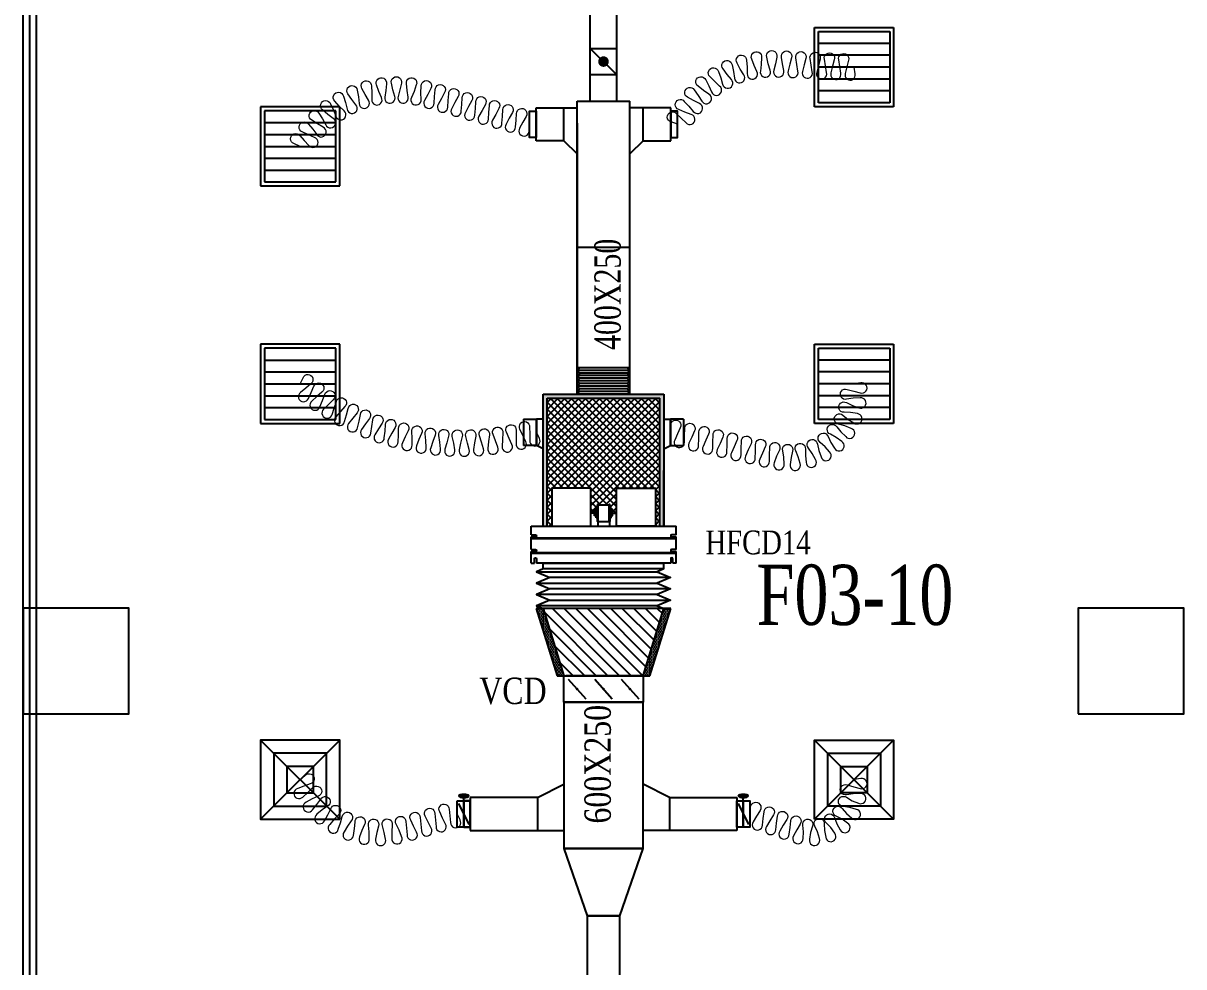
# Model space of a CAD drawing. Header units: metres. Extents: x 352651 to 1421851, y -87441 to -24441.
# Drawn here: x 567077 to 575877, y -66894 to -59742 of the extents above; entities that cross this region are included whole.
import ezdxf
from ezdxf.enums import TextEntityAlignment as Align

# ---------------------------------------------------------------- set-up
doc = ezdxf.new("R2010")
doc.units = ezdxf.units.M
doc.header["$LTSCALE"] = 300
doc.header["$MEASUREMENT"] = 0
doc.layers.get('0').update_dxf_attribs({"linetype": 'CONTINUOUS'})
for name, color, linetype in [('bat noi mem', 4, 'CONTINUOUS'), ('CUA', 8, 'CONTINUOUS'), ('CUAGIO', 2, 'CONTINUOUS'), ('KT', 1, 'CONTINUOUS'), ('thiet bi', 11, 'CONTINUOUS'), ('vach', 6, 'CONTINUOUS')]:
    doc.layers.add(name, color=color, linetype=linetype)
doc.layers.add('noi mem', color=5, linetype='BATTING', lineweight=0)
doc.styles.add('PHU', font='vntimeh.shx', dxfattribs={"width": 0.8})
doc.styles.add('ROMANS', font='romans.shx', dxfattribs={"width": 0.75, "bigfont": 'romancvn.shx'})
doc.linetypes.add('BATTING', pattern='A,0.0001,-0.1,[134,ltypeshp.shx,S=0.1,R=0,X=-0.1,Y=0],-0.2,[134,ltypeshp.shx,S=0.1,R=180,X=0.1,Y=0],-0.1', length=0.4001)
pattern_1 = [(180, (1127146.044, -6731.326), (-6.25, 12.5), [0, -12.5])]

# ---------------------------------------------------------------- blocks, each defined once
blk = doc.blocks.new('cot1')
at = {"layer": 'vach'}
blk.add_lwpolyline([(-400, -400), (400, -400), (400, 400), (-400, 400)], close=True, dxfattribs=at)
blk = doc.blocks.new('SAD')
at = {"layer": 'CUAGIO', "color": 8}
for p, q in [((-300, -300), (300, 300)), ((300, -300), (-300, 300))]:
    blk.add_line(p, q, dxfattribs=at)
at = {"layer": 'CUAGIO'}
blk.add_lwpolyline([(300, -300), (300, 300), (-300, 300), (-300, -300)], close=True, dxfattribs=at)
at = {"layer": 'CUAGIO', "color": 8}
for points in [[(200, -200), (200, 200), (-200, 200), (-200, -200)], [(100, -100), (100, 100), (-100, 100), (-100, -100)]]:
    blk.add_lwpolyline(points, close=True, dxfattribs=at)
blk = doc.blocks.new('SAG')
at = {"layer": 'CUAGIO'}
for p, q in [((-300, 300), (-300, -300)), ((300, 300), (-300, 300)), ((300, -300), (300, 300)), ((-300, -300), (300, -300))]:
    blk.add_line(p, q, dxfattribs=at)
at = {"layer": 'CUAGIO', "color": 8}
for p, q in [((-270, 270), (-270, -270)), ((270, 270), (-270, 270)), ((-180, -270), (-180, 270)), ((-90, -270), (-90, 270)), ((0, -270), (0, 270)), ((90, -270), (90, 270)), ((180, -270), (180, 270)), ((270, -270), (270, 270)), ((-270, -270), (270, -270))]:
    blk.add_line(p, q, dxfattribs=at)
blk = doc.blocks.new('1-van gio D200')
at = {"layer": 'CUAGIO'}
h = blk.add_hatch(dxfattribs=at)
h.set_pattern_fill('ANSI31', color=256, scale=100, style=0)
edge = h.paths.add_edge_path()
edge.add_ellipse((486127, -58494), major_axis=(-38.1, 0), ratio=0.310482, start_angle=0, end_angle=360, ccw=False)
for p, q in [((486167, -58437.3), (486087.1, -58277.5)), ((486127, -58257.4), (486127, -58494))]:
    blk.add_line(p, q, dxfattribs=at)
at = {"layer": 'CUAGIO', "const_width": 3}
for points in [[(486127, -58457.4), (486177, -58457.4), (486177, -58257.4), (486077, -58257.4), (486077, -58457.4), (486127, -58457.4)], [(486127, -58257.4), (486127, -58494)], [(486167, -58437.3), (486087.1, -58277.5)]]:
    blk.add_lwpolyline(points, dxfattribs=at)
at = {"layer": 'CUAGIO'}
blk.add_lwpolyline([(486177, -58457.4), (486077, -58457.4), (486077, -58257.4), (486177, -58257.4)], close=True, dxfattribs=at)
at = {"layer": 'CUAGIO', "const_width": 5.35}
blk.add_lwpolyline([(486130.7, -58357.4, -1), (486123.3, -58357.4, -1)], format="xyb", close=True, dxfattribs=at)
at = {"layer": 'CUAGIO', "extrusion": (0, 0, -1)}
blk.add_ellipse((486127, -58494), major_axis=(-38.1, 0), ratio=0.310482, start_param=-1.570796, end_param=4.712389, dxfattribs=at)

msp = doc.modelspace()

# ---------------------------------------------------------------- hatches: boundary and pattern name
at = {"layer": 'CUAGIO'}
h = msp.add_hatch(dxfattribs=at)
h.set_pattern_fill('DOTS', color=2, scale=200, style=0)
h.set_pattern_definition([(0, (-27059.61, -33015.909), (6.25, 12.5), [0, -12.5])])
h.paths.add_polyline_path([(571905.2, -62583.4), (571905.2, -63553.4), (571935.2, -63553.4), (571935.2, -62553.4), (571019.2, -62553.4), (571019.2, -63553.4), (571049.2, -63553.4), (571049.2, -62583.4)])
at = {"layer": 'CUAGIO', "ltscale": 1.5}
h = msp.add_hatch(dxfattribs=at)
h.set_pattern_fill('ANSI37', color=9, scale=300, style=0)
h.set_pattern_definition([(45, (20355.35, -2952.865), (-26.5165043, 26.5165043), []), (135, (20355.35, -2952.865), (-26.5165043, -26.5165043), [])])
h.paths.add_polyline_path([(571380.4, -63267.4), (571380.4, -63454.8), (571409.9, -63454.8), (571409.9, -63434.6), (571420.4, -63434.6), (571420.4, -63418.8), (571430.3, -63418.8), (571430.3, -63393.9, -1), (571436.8, -63391.8), (571519.1, -63391.8, -1), (571525.6, -63393.9), (571525.6, -63418.8), (571535.5, -63418.8), (571535.5, -63434.6), (571546, -63434.6), (571546, -63454.8), (571575.4, -63454.8), (571575.4, -63267.4), (571870.4, -63267.4), (571870.4, -63553.4), (571905.2, -63553.4), (571905.2, -62583.4), (571049.2, -62583.4), (571049.2, -63553.4), (571085.4, -63553.4), (571085.4, -63267.4)])
at = {"layer": 'CUAGIO'}
h = msp.add_hatch(dxfattribs=at)
h.set_pattern_fill('DOTS', color=2, scale=200, angle=180, style=0)
h.set_pattern_definition(pattern_1)
h.paths.add_polyline_path([(571177.2, -64688.4), (571124.9, -64688.4), (570966.9, -64178.4), (571019.2, -64178.4)])
h = msp.add_hatch(dxfattribs=at)
h.set_pattern_fill('ANSI31', color=2, scale=500, angle=180, style=0)
h.set_pattern_definition([(135, (1127146.044, -6731.326), (44.194174, 44.194174), [])])
h.paths.add_polyline_path([(571019.2, -64178.4), (571177.2, -64688.4), (571777.2, -64688.4), (571935.2, -64178.4)])
h = msp.add_hatch(dxfattribs=at)
h.set_pattern_fill('DOTS', color=2, scale=200, angle=180, style=0)
h.set_pattern_definition(pattern_1)
h.paths.add_polyline_path([(571829.6, -64688.4), (571777.2, -64688.4), (571935.2, -64178.4), (571987.6, -64178.4)])

# ---------------------------------------------------------------- linework, layer by layer
at = {"color": 2}
msp.add_line((571377.2, -59933), (571577.2, -59933), dxfattribs=at)
at = {"layer": 'bat noi mem'}
for p, q in [((571677.2, -62353.4), (571277.2, -62353.4)), ((571297.2, -62353.4), (571277.2, -62373.4)), ((571677.2, -62373.4), (571277.2, -62373.4)), ((571277.2, -62373.4), (571297.2, -62393.4)), ((571657.2, -62353.4), (571677.2, -62373.4)), ((571677.2, -62373.4), (571657.2, -62393.4)), ((571297.2, -62393.4), (571277.2, -62413.4)), ((571677.2, -62413.4), (571277.2, -62413.4)), ((571277.2, -62413.4), (571297.2, -62433.4)), ((571297.2, -62433.4), (571277.2, -62453.4)), ((571677.2, -62453.4), (571277.2, -62453.4)), ((571277.2, -62453.4), (571297.2, -62473.4)), ((571297.2, -62473.4), (571277.2, -62493.4)), ((571657.2, -62393.4), (571297.2, -62393.4)), ((571657.2, -62433.4), (571297.2, -62433.4)), ((571657.2, -62473.4), (571297.2, -62473.4)), ((571657.2, -62393.4), (571677.2, -62413.4)), ((571677.2, -62413.4), (571657.2, -62433.4)), ((571657.2, -62433.4), (571677.2, -62453.4)), ((571677.2, -62453.4), (571657.2, -62473.4)), ((571657.2, -62473.4), (571677.2, -62493.4)), ((571677.2, -62493.4), (571277.2, -62493.4)), ((571277.2, -62493.4), (571297.2, -62513.4)), ((571297.2, -62513.4), (571277.2, -62533.4)), ((571677.2, -62533.4), (571277.2, -62533.4)), ((571277.2, -62533.4), (571297.2, -62553.4)), ((571657.2, -62513.4), (571297.2, -62513.4)), ((571657.2, -62553.4), (571297.2, -62553.4)), ((571677.2, -62493.4), (571657.2, -62513.4)), ((571657.2, -62513.4), (571677.2, -62533.4)), ((571677.2, -62533.4), (571657.2, -62553.4)), ((570969.2, -63899.8), (571885.2, -63899.8)), ((571985.2, -63942.6), (571069.2, -63942.6)), ((570969.2, -63985.5), (571885.2, -63985.5)), ((571985.2, -64028.4), (571069.2, -64028.4)), ((571885.2, -64071.2), (570969.2, -64071.2)), ((571069.2, -64114.1), (571985.2, -64114.1)), ((571885.2, -64156.9), (570969.2, -64156.9)), ((571935.2, -64178.4), (571019.2, -64178.4))]:
    msp.add_line(p, q, dxfattribs=at)
for points in [[(571019.2, -63878.4), (570969.2, -63899.8), (571069.2, -63942.6), (570969.2, -63985.5), (571069.2, -64028.4), (570969.2, -64071.2), (571069.2, -64114.1), (570969.2, -64156.9), (571019.2, -64178.4)], [(571935.2, -63878.4), (571885.2, -63899.8), (571985.2, -63942.6), (571885.2, -63985.5), (571985.2, -64028.4), (571885.2, -64071.2), (571985.2, -64114.1), (571885.2, -64156.9), (571935.2, -64178.4)]]:
    msp.add_lwpolyline(points, dxfattribs=at)
at = {"layer": 'CUA', "linetype": 'Continuous'}
for p, q in [((567077.2, -75775.5), (567077.2, -58775.5)), ((567127.2, -75775.5), (567127.2, -58775.5)), ((567177.2, -75775.5), (567177.2, -58775.5))]:
    msp.add_line(p, q, dxfattribs=at)
at = {"layer": 'CUAGIO'}
for p, q in [((571577.2, -60333.4), (571577.2, -58925.8)), ((571377.2, -60333.4), (571377.2, -59125.8)), ((571377.2, -59933), (571577.2, -60133)), ((571277.2, -62553.4), (571277.2, -60333.4)), ((571277.2, -60333.4), (571677.2, -60333.4)), ((571677.2, -62553.4), (571677.2, -60333.4)), ((570967.3, -60633.4), (570967.3, -60383.4)), ((570967.3, -60383.4), (571277.2, -60383.4)), ((570977.3, -60383.4), (571277.2, -60383.4)), ((571177.2, -60633.4), (571177.2, -60383.4)), ((571177.2, -60633.4), (571177.2, -60383.4)), ((571977.2, -60383.4), (571677.2, -60383.4)), ((571987.2, -60383.4), (571677.2, -60383.4)), ((571777.2, -60633.4), (571777.2, -60383.4)), ((571777.2, -60633.4), (571777.2, -60383.4)), ((571987.2, -60633.4), (571987.2, -60383.4)), ((571277.2, -60499.3), (571277.2, -62553.4)), ((571177.2, -60633.4), (570967.3, -60633.4)), ((571177.2, -60633.4), (570977.3, -60633.4)), ((571177.2, -60633.4), (571277.2, -60733.4)), ((571177.2, -60633.4), (571277.2, -60733.4)), ((571777.2, -60633.4), (571677.2, -60733.4)), ((571777.2, -60633.4), (571677.2, -60733.4)), ((571777.2, -60633.4), (571977.2, -60633.4)), ((571777.2, -60633.4), (571987.2, -60633.4)), ((571049.2, -63553.4), (571049.2, -62583.4)), ((571905.2, -63553.4), (571905.2, -62583.4)), ((570869.5, -62742.7), (570869.5, -62942.7)), ((570969.2, -62942.7), (570969.2, -62742.7)), ((570969.2, -62742.7), (570969.2, -62942.7)), ((570969.2, -62742.7), (570969.2, -62942.7)), ((570969.2, -62942.7), (570969.2, -62742.7)), ((571985.2, -62742.7), (571985.2, -62942.7)), ((571985.2, -62742.7), (571985.2, -62942.7)), ((571985.2, -62742.7), (571985.2, -62942.7)), ((571985.2, -62942.7), (571985.2, -62742.7)), ((572084.9, -62742.7), (572084.9, -62942.7)), ((570969.2, -62942.7), (570869.5, -62942.7)), ((571985.2, -62942.7), (572084.9, -62942.7)), ((571935.2, -63553.4), (571935.2, -63132)), ((571210.3, -64714.1), (571344.2, -64862.6)), ((571410.3, -64714.1), (571544.2, -64862.6)), ((571610.3, -64714.1), (571744.2, -64862.6)), ((571177.2, -64888.4), (571777.2, -64888.4)), ((570977.2, -65610.2), (571177.2, -65510.2)), ((571977.2, -65610.2), (571777.2, -65510.2)), ((570977.2, -65610.2), (570467.2, -65610.2)), ((570467.2, -65610.2), (570467.2, -65860.2)), ((570977.2, -65610.2), (570977.2, -65860.2)), ((571977.2, -65610.2), (572487.2, -65610.2)), ((571977.2, -65610.2), (571977.2, -65860.2)), ((572487.2, -65610.2), (572487.2, -65860.2)), ((570467.2, -65860.2), (571177.2, -65860.2)), ((572487.2, -65860.2), (571777.2, -65860.2))]:
    msp.add_line(p, q, dxfattribs=at)
at = {"layer": 'CUAGIO', "color": 2}
for p, q in [((571577.2, -60132.9), (571377.2, -60132.9)), ((571019.2, -63553.4), (571019.2, -62553.4)), ((571019.2, -62553.4), (571935.2, -62553.4)), ((571935.2, -62553.4), (571935.2, -63553.4)), ((571049.2, -62583.4), (571905.2, -62583.4)), ((571987.6, -64178.4), (570966.9, -64178.4)), ((571935.2, -64178.4), (571987.6, -64178.4)), ((571124.9, -64688.4), (571177.2, -64688.4)), ((571761.8, -64688.4), (571192.7, -64688.4)), ((571777.2, -64688.4), (571829.6, -64688.4)), ((571777.2, -64888.4), (571177.2, -64888.4))]:
    msp.add_line(p, q, dxfattribs=at)
at = {"layer": 'CUAGIO', "ltscale": 1.5}
msp.add_line((571677.2, -61443.4), (571277.2, -61443.4), dxfattribs=at)
at = {"layer": 'CUAGIO'}
for points, const_width in [([(571457.2, -60033, 1), (571497.2, -60033, 1)], 40), ([(571282.2, -64788.4, 1), (571272.2, -64788.4, 1)], 10), ([(571482.2, -64788.4, 1), (571472.2, -64788.4, 1)], 10), ([(571682.2, -64788.4, 1), (571672.2, -64788.4, 1)], 10)]:
    msp.add_lwpolyline(points, format="xyb", close=True, dxfattribs=dict(at, const_width=const_width))
for points in [[(570967.3, -60608.4), (570917.3, -60608.4), (570917.3, -60408.4), (570967.3, -60408.4)], [(571987.2, -60608.4), (572037.2, -60608.4), (572037.2, -60408.4), (571987.2, -60408.4)], [(571777.2, -64888.4), (571177.2, -64888.4), (571177.2, -64688.4), (571777.2, -64688.4)], [(570467.2, -65635.2), (570417.2, -65635.2), (570417.2, -65835.2), (570467.2, -65835.2)], [(572487.2, -65635.2), (572537.2, -65635.2), (572537.2, -65835.2), (572487.2, -65835.2)], [(571777.2, -65998.4), (571177.2, -65998.4), (571352.2, -66508.4), (571602.2, -66508.4)], [(571352.2, -66508.4), (571352.2, -67618.4), (571602.2, -67618.4), (571602.2, -66508.4)]]:
    msp.add_lwpolyline(points, close=True, dxfattribs=at)
for points in [[(570869.5, -62742.7), (570969.2, -62742.7)], [(571019.2, -62742.7), (570969.2, -62742.7)], [(571019.2, -62742.7), (570969.2, -62742.7)], [(571019.2, -62742.7), (570969.2, -62742.7)], [(571935.2, -62742.7), (571985.2, -62742.7)], [(571935.2, -62742.7), (571985.2, -62742.7)], [(571935.2, -62742.7), (571985.2, -62742.7)], [(572084.9, -62742.7), (571985.2, -62742.7)], [(571019.2, -62967.9), (570969.2, -62942.7)], [(571935.2, -62967.9), (571985.2, -62942.7)], [(570966.9, -64178.4), (571124.9, -64688.4)], [(571777.2, -64688.4), (571935.2, -64178.4), (571019.2, -64178.4), (571177.2, -64688.4)], [(571829.6, -64688.4), (571987.6, -64178.4)]]:
    msp.add_lwpolyline(points, dxfattribs=at)
at = {"layer": 'CUAGIO', "color": 2}
msp.add_lwpolyline([(571177.2, -65998.4), (571777.2, -65998.4), (571777.2, -64888.4), (571177.2, -64888.4)], close=True, dxfattribs=at)
at = {"layer": 'noi mem', "linetype": 'ByBlock', "ltscale": 1.5}
for points in [[(572037.2, -60508.4), (571989.3, -60490.7, -1.333333), (572029, -60427.1), (572065.9, -60462.4), (572102.8, -60497.7, 1.333333), (572142.5, -60434.1), (572094.7, -60416.4), (572047.2, -60396.3, -1.333333), (572089.7, -60334.5), (572125.4, -60371.7), (572157.8, -60410.6, 1.333333), (572204.4, -60351.9), (572159.1, -60329.2), (572114.8, -60302.9, -1.333333), (572165.3, -60247.5), (572195.6, -60289.1), (572222.4, -60332.1, 1.333333), (572276.6, -60280.2), (572234.8, -60251.6), (572194.5, -60219.6, -1.333333), (572252.1, -60171.5), (572276.4, -60216.9), (572297.1, -60263.1, 1.333333), (572357.8, -60219.1), (572320.3, -60185), (572284.8, -60147.8, -1.333333), (572348.3, -60108), (572366.3, -60156.3), (572380.5, -60204.9, 1.333333), (572446.6, -60169.5), (572414.1, -60130.7), (572383.9, -60089, -1.333333), (572452.3, -60058.2), (572463.6, -60108.4), (572471, -60158.5, 1.333333), (572541.4, -60132.4), (572514.4, -60089.6), (572490.2, -60044.1, -1.333333), (572562.1, -60022.9), (572566.4, -60074.2), (572567, -60124.9, 1.333333), (572640.2, -60108.6), (572619.3, -60062.5), (572601.5, -60014.1, -1.333333), (572675.7, -60002.9), (572673, -60054.3), (572666.7, -60104.6, 1.333333), (572741.4, -60098.4), (572727, -60049.9), (572715.9, -59999.6, -1.333333), (572790.9, -59998.5), (572781.2, -60049.1), (572768.8, -60098.5, 1.333333), (572843.8, -60101.5), (572835.4, -60051.3), (572827.3, -60000.9, -1.333333), (572902.2, -60004.2), (572889.6, -60053.7), (572877, -60103.2, 1.333333), (572951.9, -60106.5), (572943.8, -60056.1), (572935.6, -60005.7, -1.333333), (573010.6, -60009.1), (572998, -60058.5), (572985.4, -60108, 1.333333), (573060.3, -60111.4), (573052.1, -60061), (573044, -60010.5, -1.333333), (573118.9, -60013.9), (573106.3, -60063.4), (573093.7, -60112.9, 1.333333), (573168.6, -60116.2), (573160.5, -60065.8), (573152.4, -60015.4, -1.333333), (573227.3, -60018.7), (573214.7, -60068.2), (573202.1, -60117.7, 1.333333), (573277, -60121.1), (573268.9, -60070.7), (573260.7, -60020.2, -1.333333), (573335.7, -60023.6), (573323.1, -60073.1), (573310.5, -60122.6, 1.333333), (573385.4, -60125.9), (573377.2, -60075.5)], [(569177.2, -60675.5), (569130.3, -60655.1, -1.333333), (569173.9, -60594.1), (569208.4, -60631.9), (569242.9, -60669.6, 1.333333), (569286.5, -60608.6), (569239.6, -60588.2), (569193.3, -60565.7, -1.333333), (569239.3, -60506.5), (569272.6, -60545.9), (569302.5, -60586.8, 1.333333), (569352.3, -60530.8), (569308.2, -60505.8), (569265.1, -60477.5, -1.333333), (569318.5, -60424.8), (569346.3, -60468.2), (569370.7, -60512.6, 1.333333), (569427.4, -60463.4), (569386.8, -60433), (569347.8, -60399.3, -1.333333), (569407.5, -60353.9), (569429.5, -60400.6), (569448, -60447.8, 1.333333), (569510.5, -60406.4), (569474.2, -60371), (569439.9, -60332.5, -1.333333), (569505, -60295.2), (569520.8, -60344.3), (569532.9, -60393.5, 1.333333), (569600.3, -60360.5), (569568.9, -60320.7), (569539.8, -60278.2, -1.333333), (569609.2, -60249.6), (569618.5, -60300.3), (569624.2, -60350.7, 1.333333), (569695.3, -60326.7), (569669.3, -60283.2), (569646, -60237.2, -1.333333), (569718.4, -60217.9), (569721.1, -60269.3), (569720.3, -60320, 1.333333), (569793.8, -60305.5), (569773.7, -60258.9), (569756.5, -60210.3, -1.333333), (569830.9, -60200.5), (569826.9, -60251.9), (569819.5, -60302.1, 1.333333), (569894.3, -60297.1), (569880.4, -60248.4), (569869.6, -60197.9, -1.333333), (569944.6, -60197.8), (569934, -60248.3), (569920.2, -60297.1, 1.333333), (569995, -60301.8), (569987.5, -60251.7), (569983.4, -60200.3, -1.333333), (570057.8, -60209.9), (570040.7, -60258.6), (570020.7, -60305.2, 1.333333), (570094.3, -60319.6), (570093.3, -60268.9), (570095.8, -60217.4, -1.333333), (570168.4, -60236.5), (570145.2, -60282.5), (570120.9, -60327.5, 1.333333), (570192.9, -60348.6), (570196.6, -60297.6), (570200.4, -60246.6, -1.333333), (570272.4, -60267.7), (570248.1, -60312.6), (570223.8, -60357.6, 1.333333), (570295.8, -60378.7), (570299.6, -60327.7), (570303.4, -60276.7, -1.333333), (570375.4, -60297.8), (570351.1, -60342.8), (570326.8, -60387.7, 1.333333), (570398.8, -60408.8), (570402.5, -60357.8), (570406.3, -60306.8, -1.333333), (570478.3, -60327.9), (570454, -60372.9), (570429.7, -60417.9, 1.333333), (570501.7, -60438.9), (570505.5, -60387.9), (570509.3, -60336.9, -1.333333), (570581.3, -60358), (570557, -60403), (570532.7, -60448, 1.333333), (570604.7, -60469), (570608.4, -60418), (570612.2, -60367, -1.333333), (570684.2, -60388.1), (570659.9, -60433.1), (570635.6, -60478.1, 1.333333), (570707.6, -60499.1), (570711.4, -60448.1), (570715.2, -60397.2, -1.333333), (570787.2, -60418.2), (570762.9, -60463.2), (570738.6, -60508.2, 1.333333), (570810.6, -60529.2), (570814.3, -60478.3), (570818.1, -60427.3, -1.333333), (570890.1, -60448.3), (570865.8, -60493.3), (570841.5, -60538.3, 1.333333), (570913.5, -60559.3), (570917.3, -60508.4)], [(569177.2, -62475.5), (569199, -62429.2, -1.333333), (569258.4, -62475), (569219.2, -62507.8), (569179.9, -62540.7, 1.333333), (569239.3, -62586.5), (569261.1, -62540.2), (569282, -62493.6, -1.333333), (569342.2, -62538.4), (569303.6, -62571.8), (569265.8, -62606.5, 1.333333), (569327.2, -62649.6), (569347, -62602.1), (569365.2, -62554.5, -1.333333), (569427.8, -62595.7), (569391.2, -62631.3), (569355.4, -62668.1, 1.333333), (569419.2, -62707.6), (569436.3, -62659.1), (569451.7, -62610.5, -1.333333), (569516.6, -62648.2), (569482.1, -62685.7), (569448.4, -62724.6, 1.333333), (569514.3, -62760.4), (569528.6, -62711), (569541.3, -62661.6, -1.333333), (569608.2, -62695.5), (569575.8, -62735), (569544.5, -62775.6, 1.333333), (569612.3, -62807.7), (569623.7, -62757.6), (569633.6, -62707.5, -1.333333), (569702.3, -62737.6), (569672.2, -62778.8), (569643.2, -62821.2, 1.333333), (569712.8, -62849.3), (569721.3, -62798.6), (569728.4, -62748.1, -1.333333), (569798.7, -62774.2), (569771, -62817.1), (569744.4, -62861.1, 1.333333), (569815.4, -62885.2), (569821.1, -62834.1), (569825.3, -62783.3, -1.333333), (569896.9, -62805.4), (569871.7, -62849.7), (569847.7, -62895.1, 1.333333), (569920, -62915.2), (569922.8, -62863.9), (569924, -62812.9, -1.333333), (569996.8, -62830.9), (569974.2, -62876.6), (569952.7, -62923.3, 1.333333), (570026, -62939.2), (570025.9, -62887.9), (570024.3, -62836.9, -1.333333), (570098, -62850.7), (570078, -62897.6), (570059.2, -62945.5, 1.333333), (570133.3, -62957.2), (570130.3, -62905.9), (570125.8, -62855.1, -1.333333), (570200.1, -62864.8), (570182.8, -62912.8), (570166.8, -62961.6, 1.333333), (570241.4, -62969.1), (570235.5, -62918.1), (570228.1, -62867.6, -1.333333), (570302.9, -62873), (570288.3, -62921.9), (570275.1, -62971.6, 1.333333), (570350, -62974.9), (570341.2, -62924.2), (570331, -62874.3, -1.333333), (570406, -62875.4), (570394.2, -62925.1), (570383.8, -62975.4, 1.333333), (570458.8, -62974.4), (570447.1, -62924.4), (570434.1, -62875.1, -1.333333), (570509, -62872), (570500, -62922.2), (570492.5, -62973, 1.333333), (570567.3, -62967.8), (570552.9, -62918.5), (570537, -62870, -1.333333), (570611.7, -62862.7), (570605.6, -62913.4), (570601, -62964.5, 1.333333), (570675.4, -62955.1), (570658.1, -62906.7), (570639.6, -62859.2, -1.333333), (570713.7, -62847.6), (570710.4, -62898.6), (570708.7, -62949.9, 1.333333), (570782.5, -62936.3), (570762.5, -62888.9), (570741.3, -62842.5, -1.333333), (570814.6, -62826.8), (570814.3, -62877.8), (570814.6, -62929, 1.333333), (570887.8, -62912.4), (570865.9, -62866.1), (570844.1, -62819.8, -1.333333), (570917.3, -62803.2), (570917.6, -62854.4), (570917.9, -62905.6, 1.333333), (570991.1, -62889), (570969.2, -62842.7)], [(571985.2, -62842.7), (571986.5, -62791.7, -1.333333), (572059.7, -62808.2), (572038.9, -62854.8), (572018.1, -62901.3, 1.333333), (572091.3, -62917.9), (572092.5, -62866.9), (572093.8, -62815.9, -1.333333), (572166.9, -62832.4), (572146.1, -62879), (572125.4, -62925.6, 1.333333), (572198.5, -62942.1), (572199.8, -62891.1), (572201, -62840.1, -1.333333), (572274.2, -62856.7), (572253.4, -62903.2), (572232.6, -62949.8, 1.333333), (572305.8, -62966.3), (572307, -62915.4), (572308.3, -62864.4, -1.333333), (572381.5, -62880.9), (572360.7, -62927.5), (572339.9, -62974, 1.333333), (572413.1, -62990.6), (572414.3, -62939.6), (572415.6, -62888.6, -1.333333), (572488.7, -62905.1), (572467.9, -62951.7), (572447.2, -62998.3, 1.333333), (572520.3, -63014.8), (572521.6, -62963.8), (572522.8, -62912.8, -1.333333), (572596, -62929.4), (572575.2, -62975.9), (572554.4, -63022.5, 1.333333), (572627.6, -63039), (572628.8, -62988), (572630.1, -62937.1, -1.333333), (572703.3, -62953.6), (572682.5, -63000.1), (572661.7, -63046.7, 1.333333), (572734.9, -63063.2), (572736.1, -63012.3), (572737.3, -62961.3, -1.333333), (572810.5, -62977.7), (572789.8, -63024.3), (572772.4, -63073.1, 1.333333), (572846.5, -63084.1), (572844.1, -63032.4), (572835.8, -62982.9, -1.333333), (572910.8, -62985.5), (572899, -63034.3), (572893.1, -63085.7, 1.333333), (572967.8, -63079.8), (572953.8, -63030), (572934.6, -62983.6, -1.333333), (573008.2, -62969.2), (573007.8, -63019.4), (573013.5, -63070.9, 1.333333), (573085, -63048.3), (573060.2, -63002.9), (573031, -62962, -1.333333), (573099.5, -62931.5), (573110.4, -62980.5), (573127.5, -63029.3, 1.333333), (573192.1, -62991.2), (573157.7, -62952.6), (573120, -62919.3, -1.333333), (573179.9, -62874.2), (573201.5, -62919.5), (573229.3, -62963.2, 1.333333), (573283.6, -62911.5), (573241.4, -62881.6), (573197.2, -62857.7, -1.333333), (573245.4, -62800.2), (573276.7, -62839.5), (573313.5, -62875.8, 1.333333), (573354.8, -62813.3), (573307, -62793.6), (573258.5, -62780.3, -1.333333), (573292.5, -62713.4), (573331.9, -62744.6), (573375.9, -62771.8, 1.333333), (573402.1, -62701.5), (573351, -62693.1), (573300.9, -62691, -1.333333), (573318.9, -62618.2), (573364.3, -62639.8), (573413.3, -62656.3, 1.333333), (573423, -62581.9), (573371.4, -62585.3), (573321, -62592.6, -1.333333), (573325, -62517.7), (573374.4, -62530.4), (573423.8, -62543, 1.333333), (573427.7, -62468.1), (573377.2, -62475.5)], [(569177.2, -65475.5), (569215.7, -65442.3, -1.333333), (569253.9, -65506.8), (569206.3, -65524.6), (569158.7, -65542.6, 1.333333), (569197.1, -65607), (569235.6, -65573.6), (569271.2, -65538.3, -1.333333), (569313.6, -65600.1), (569267.9, -65620.7), (569223.1, -65646, 1.333333), (569270.9, -65703.8), (569304.2, -65664.7), (569333, -65623.6, -1.333333), (569385.7, -65676.9), (569344.3, -65705.2), (569304.8, -65738.1, 1.333333), (569362, -65786.5), (569387.9, -65742.1), (569408.9, -65696.6, -1.333333), (569470.3, -65739.7), (569434.5, -65774.9), (569401.4, -65814.3, 1.333333), (569466.4, -65851.8), (569483.9, -65803.5), (569496.6, -65754.9, -1.333333), (569564.6, -65786.5), (569535.7, -65827.5), (569510.1, -65872.1, 1.333333), (569580.6, -65897.6), (569589.4, -65846.9), (569593.2, -65796.9, -1.333333), (569665.8, -65815.9), (569644.6, -65861.4), (569627.2, -65909.8, 1.333333), (569701.2, -65922.3), (569700.8, -65870.9), (569695.8, -65821, -1.333333), (569770.5, -65826.9), (569757.7, -65875.4), (569749.2, -65926.1, 1.333333), (569824.2, -65925.4), (569814.7, -65874.8), (569800.9, -65826.6, -1.333333), (569875.6, -65819.2), (569871.5, -65869.2), (569872.2, -65920.6, 1.333333), (569945.9, -65906.6), (569927.6, -65858.5), (569905.9, -65812.9, -1.333333), (569978.3, -65793.3), (569982.7, -65843.6), (569987.6, -65894.1, 1.333333), (570059.8, -65873.8), (570037.6, -65828.1), (570015.4, -65782.4, -1.333333), (570087.6, -65762.1), (570092.5, -65812.6), (570097.5, -65863.2, 1.333333), (570169.7, -65842.8), (570147.5, -65797.2), (570125.3, -65751.5, -1.333333), (570197.5, -65731.1), (570202.4, -65781.7), (570207.4, -65832.2, 1.333333), (570279.5, -65811.9), (570257.4, -65766.2), (570235.2, -65720.5, -1.333333), (570307.4, -65700.2), (570312.3, -65750.7), (570317.2, -65801.3, 1.333333), (570389.4, -65780.9), (570367.2, -65735.2)], [(572587.2, -65735.2), (572593.1, -65684.4, -1.333333), (572664.2, -65708.5), (572637.9, -65752.4), (572611.7, -65796.3, 1.333333), (572682.8, -65820.4), (572688.6, -65769.6), (572694.5, -65718.8, -1.333333), (572765.6, -65742.9), (572739.4, -65786.8), (572713.1, -65830.7, 1.333333), (572784.2, -65854.8), (572790.1, -65804), (572795.9, -65753.2, -1.333333), (572867, -65777.3), (572840.8, -65821.2), (572814.5, -65865.1, 1.333333), (572885.6, -65889.2), (572891.5, -65838.4), (572897.4, -65787.6, -1.333333), (572968.4, -65811.7), (572942.2, -65855.6), (572918.1, -65901.9, 1.333333), (572990.4, -65922), (572993.7, -65869.9), (572988.2, -65820.2, -1.333333), (573062.7, -65828.1), (573046.9, -65875.6), (573039.3, -65927.2, 1.333333), (573114.2, -65922.6), (573100.2, -65872.2), (573078.6, -65827.1, -1.333333), (573151.6, -65810), (573152.3, -65860), (573162.2, -65911.3, 1.333333), (573231.4, -65882.2), (573201.6, -65839.3), (573166.3, -65803.8, -1.333333), (573229.5, -65763.5), (573246.7, -65810.5), (573273, -65855.7, 1.333333), (573328.6, -65805.4), (573286.4, -65774.7), (573241.3, -65752.9, -1.333333), (573287.7, -65694), (573319.5, -65732.7), (573359.2, -65766.6, 1.333333), (573395.1, -65700.8), (573345.1, -65685.7), (573295.4, -65680, -1.333333), (573319.7, -65609.1), (573362.5, -65635.2), (573411.2, -65654.1, 1.333333), (573423.3, -65580.1), (573371.1, -65582.4), (573320.6, -65590.2, -1.333333), (573325, -65515.3), (573374.2, -65528.9), (573423.5, -65542.5, 1.333333), (573427.8, -65467.6), (573377.2, -65475.5)]]:
    msp.add_lwpolyline(points, format="xyb", dxfattribs=at)
at = {"layer": 'thiet bi'}
for p, q in [((571409.9, -63475), (571409.9, -63434.6)), ((571420.4, -63434.6), (571409.9, -63434.6)), ((571420.4, -63490.8), (571420.4, -63418.8)), ((571430.3, -63418.8), (571420.4, -63418.8)), ((571430.3, -63391.8), (571430.3, -63517.9)), ((571430.3, -63391.8), (571525.6, -63391.8)), ((571436.8, -63517.9), (571436.8, -63391.8)), ((571519.1, -63517.9), (571519.1, -63391.8)), ((571525.6, -63391.8), (571525.6, -63517.9)), ((571525.6, -63418.8), (571535.5, -63418.8)), ((571535.5, -63490.8), (571535.5, -63418.8)), ((571535.5, -63434.6), (571546, -63434.6)), ((571546, -63475), (571546, -63434.6)), ((571409.9, -63454.8), (571380.4, -63454.8)), ((571420.4, -63475), (571409.9, -63475)), ((571430.3, -63490.8), (571420.4, -63490.8)), ((571430.3, -63517.9), (571525.6, -63517.9)), ((571433.5, -63520.2), (571433.5, -63553.4)), ((571522.4, -63520.2), (571522.4, -63553.4)), ((571525.6, -63490.8), (571535.5, -63490.8)), ((571535.5, -63475), (571546, -63475)), ((571546, -63454.8), (571575.4, -63454.8)), ((570928.3, -63619.4), (570928.3, -63553.4)), ((572027.3, -63619.4), (572027.3, -63553.4)), ((570928.3, -63730.4), (570928.3, -63635.4)), ((572026.8, -63645.1), (570928.8, -63645.1)), ((572026.8, -63650.1), (570928.8, -63650.1)), ((572027.3, -63730.4), (572027.3, -63635.4)), ((570928.3, -63835.4), (570928.3, -63746.4)), ((572026.8, -63756.1), (570928.8, -63756.1)), ((572026.8, -63761.6), (570928.8, -63761.6)), ((572027.3, -63835.4), (572027.3, -63746.4)), ((571986.7, -63835.4), (570968.9, -63835.4)), ((571019.2, -63878.4), (571019.2, -63835.4)), ((571019.2, -63835.4), (571935.2, -63835.4)), ((571935.2, -63878.4), (571019.2, -63878.4)), ((571935.2, -63878.4), (571935.2, -63835.4))]:
    msp.add_line(p, q, dxfattribs=at)
for points in [[(571380.4, -63267.4), (571085.4, -63267.4), (571085.4, -63553.4), (571380.4, -63553.4)], [(571575.4, -63267.4), (571870.4, -63267.4), (571870.4, -63553.4), (571575.4, -63553.4)]]:
    msp.add_lwpolyline(points, close=True, dxfattribs=at)
for points in [[(570928.3, -63553.4), (572027.3, -63553.4)], [(570928.3, -63730.4), (570928.3, -63635.4)], [(572027.3, -63730.4), (572027.3, -63635.4)], [(570928.3, -63835.4), (570952.9, -63835.4)], [(572027.3, -63835.4), (572002.7, -63835.4)]]:
    msp.add_lwpolyline(points, dxfattribs=at)
for points in [[(570928.3, -63619.4), (570960.9, -63619.4, -1), (570960.9, -63635.4), (570928.3, -63635.4)], [(572027.3, -63619.4), (571994.7, -63619.4, 1), (571994.7, -63635.4), (572027.3, -63635.4)], [(570928.3, -63730.4), (570960.9, -63730.4, -1), (570960.9, -63746.4), (570928.3, -63746.4)], [(570952.9, -63835.4), (570952.9, -63803.4, -1), (570968.9, -63803.4), (570968.9, -63835.4)], [(572027.3, -63730.4), (571994.7, -63730.4, 1), (571994.7, -63746.4), (572027.3, -63746.4)], [(572002.7, -63835.4), (572002.7, -63803.4, 1), (571986.7, -63803.4), (571986.7, -63835.4)]]:
    msp.add_lwpolyline(points, format="xyb", dxfattribs=at)
for centre, start, end in [((571433.5, -63392.8), 18.04953, 161.95047), ((571522.4, -63392.8), 18.04953, 161.95047), ((571433.5, -63516.8), 198.04953, 341.95047), ((571522.4, -63516.8), 198.04953, 341.95047)]:
    msp.add_arc(centre, 3.41, start, end, dxfattribs=at)

# ---------------------------------------------------------------- block references
at = {"layer": 'CUAGIO', "xscale": -1, "rotation": 90}
for p in [(573377.2, -60075.5), (573377.2, -62475.5)]:
    msp.add_blockref('SAG', p, dxfattribs=at)
at = {"layer": 'CUAGIO'}
for name, p, rotation in [('SAG', (569177.2, -60675.5), 270), ('SAG', (569177.2, -62475.5), 270), ('1-van gio D200', (1056544.3, -124092.6), 180), ('1-van gio D200', (1058664.3, -124092.6), 180)]:
    msp.add_blockref(name, p, dxfattribs=dict(at, rotation=rotation))
msp.add_blockref('SAD', (569177.2, -65475.5), dxfattribs=at)
at = {"layer": 'CUAGIO', "xscale": -1}
msp.add_blockref('SAD', (573377.2, -65475.5), dxfattribs=at)
at = {"layer": 'vach'}
for p in [(567477.2, -64575.5), (575477.2, -64575.5)]:
    msp.add_blockref('cot1', p, dxfattribs=at)

# ---------------------------------------------------------------- texts
at = {"layer": 'CUAGIO', "color": 2, "style": 'PHU', "width": 0.75}
msp.add_text('400x250', height=200, rotation=90, dxfattribs=at).set_placement((571607.9, -61797.1), align=Align.CENTER)
at = {"layer": 'CUAGIO', "color": 2, "attachment_point": 7, "style": 'PHU'}
for s, insert, char_height, width in [('hfcd14', (572250, -63770), 180, 795.013), ('VCD', (570535.6, -64906.6), 200, 439.881)]:
    msp.add_mtext(s, dxfattribs=dict(at, insert=insert, char_height=char_height, width=width))
at = {"layer": 'CUAGIO', "color": 2, "insert": (571332.6, -64908.7), "char_height": 200, "width": 1155.253, "attachment_point": 3, "rotation": 90, "style": 'PHU'}
msp.add_mtext('600x250', dxfattribs=at)
at = {"layer": 'KT', "ltscale": 1.5, "insert": (572637.3, -63846.5), "char_height": 456.096, "width": 2517.297, "attachment_point": 1, "style": 'ROMANS'}
msp.add_mtext('{\\fTimes New Roman|b0|i0|c0|p18;F03-10}', dxfattribs=at)

doc.saveas('drawing.dxf')
